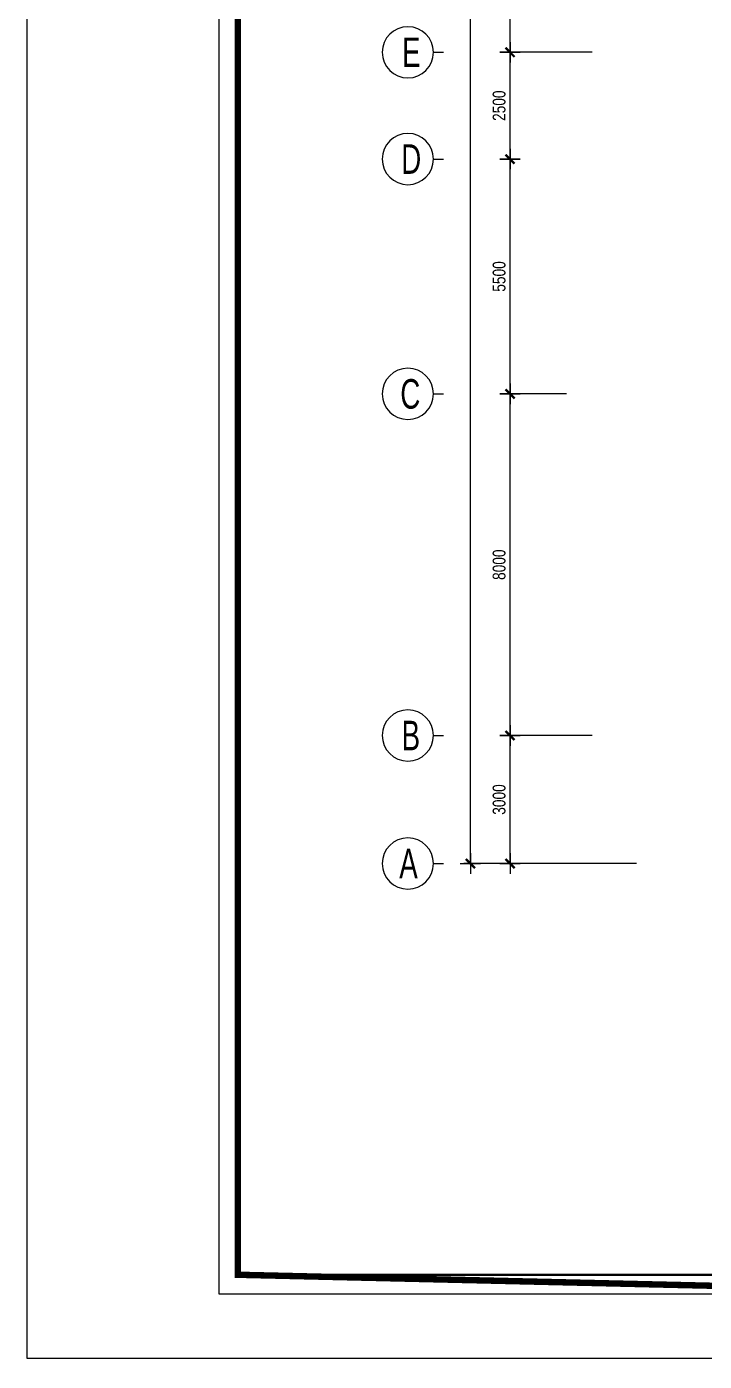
# Model space of a CAD drawing. Header units: metres. Extents: x 352651 to 530851, y -87517 to -24441.
# Drawn here: x 352651 to 368527, y -87517 to -56260 of the extents above; entities that cross this region are included whole.
import ezdxf
from ezdxf.enums import TextEntityAlignment as Align

# ---------------------------------------------------------------- set-up
doc = ezdxf.new("R2010")
doc.units = ezdxf.units.M
doc.header["$LTSCALE"] = 300
doc.header["$MEASUREMENT"] = 0
doc.header["$PDMODE"] = 2
doc.linetypes.add('DASHED2', pattern=[0.375, 0.25, -0.125])
doc.layers.get('0').update_dxf_attribs({"linetype": 'CONTINUOUS'})
doc.layers.get('Defpoints').update_dxf_attribs({"linetype": 'CONTINUOUS'})
for name, color, linetype in [('0-TEXT', 7, 'CONTINUOUS'), ('0-THAY', 7, 'CONTINUOUS'), ('DIM', 1, 'CONTINUOUS'), ('HATCH', 145, 'CONTINUOUS'), ('TEXT', 4, 'CONTINUOUS'), ('THAY', 9, 'CONTINUOUS'), ('TUONG', 7, 'CONTINUOUS')]:
    doc.layers.add(name, color=color, linetype=linetype)
doc.styles.add('CHUKICHTHUOC', font='vnshx.shx', dxfattribs={"width": 0.8, "height": 300, "bigfont": '@extfont2.shx'})
doc.styles.add('CHUTENTRUC', font='VnAvantH.TTF', dxfattribs={"width": 0.8})
doc.dimstyles.new('150', dxfattribs={"dimscale": 150, "dimtxt": 2, "dimasz": 0.1, "dimexe": 1, "dimexo": 0, "dimgap": 0.7, "dimtad": 1, "dimdec": 0, "dimzin": 0, "dimdsep": 46, "dimtxsty": 'CHUKICHTHUOC', "dimblk": 'ARR', "dimcen": 0, "dimdle": 1, "dimclrd": 3, "dimclre": 3, "dimclrt": 3, "dimadec": 0, "dimazin": 0, "dimtfac": 1, "dimtdec": 0, "dimtix": 1, "dimtmove": 2, "dimatfit": 3, "dimldrblk": 'ARR', "dimfxl": 1, "dimtolj": 1, "dimtzin": 0, "dimarcsym": 0})

# ---------------------------------------------------------------- blocks, each defined once
blk = doc.blocks.new('ARR')
at = {"color": 1}
for p, q in [((-16, 0), (16, 0)), ((0, -16), (0, 16))]:
    blk.add_line(p, q, dxfattribs=at)
at = {"color": 3, "const_width": 3.6}
blk.add_lwpolyline([(-7.1, -7.1), (7.1, 7.1)], dxfattribs=at)
blk = doc.blocks.new('*D14')
at = {"layer": 'Defpoints', "color": 0, "ltscale": 1.5, "transparency": 16777216}
for p in [(363975, -72860), (365901, -72860), (365901, -75860)]:
    blk.add_point(p, dxfattribs=at)
at = {"layer": 'DIM', "color": 3, "lineweight": -2, "ltscale": 1.5, "transparency": 16777216}
for p, q in [((365901, -72860), (363825, -72860)), ((363975, -75845), (363975, -72875)), ((365901, -75860), (363825, -75860))]:
    blk.add_line(p, q, dxfattribs=at)
at = {"layer": 'DIM', "color": 3, "lineweight": -2, "ltscale": 1.5, "transparency": 16777216, "xscale": 15, "yscale": 15, "zscale": 15}
for p, rotation in [((363975, -72860), 90), ((363975, -75860), 270)]:
    blk.add_blockref('ARR', p, dxfattribs=dict(at, rotation=rotation))
at = {"layer": 'DIM', "color": 3, "ltscale": 1.5, "transparency": 16777216, "insert": (363720, -74360), "char_height": 300, "attachment_point": 5, "rotation": 90, "style": 'CHUKICHTHUOC'}
blk.add_mtext('\\A1;3000', dxfattribs=at)
blk = doc.blocks.new('*D15')
at = {"layer": 'Defpoints', "color": 0, "ltscale": 1.5, "transparency": 16777216}
for p in [(363975, -64860), (365295, -64860), (365901, -72860)]:
    blk.add_point(p, dxfattribs=at)
at = {"layer": 'DIM', "color": 3, "lineweight": -2, "ltscale": 1.5, "transparency": 16777216}
for p, q in [((365295, -64860), (363825, -64860)), ((363975, -72845), (363975, -64875)), ((365901, -72860), (363825, -72860))]:
    blk.add_line(p, q, dxfattribs=at)
at = {"layer": 'DIM', "color": 3, "lineweight": -2, "ltscale": 1.5, "transparency": 16777216, "xscale": 15, "yscale": 15, "zscale": 15}
for p, rotation in [((363975, -64860), 90), ((363975, -72860), 270)]:
    blk.add_blockref('ARR', p, dxfattribs=dict(at, rotation=rotation))
at = {"layer": 'DIM', "color": 3, "ltscale": 1.5, "transparency": 16777216, "insert": (363720, -68860), "char_height": 300, "attachment_point": 5, "rotation": 90, "style": 'CHUKICHTHUOC'}
blk.add_mtext('\\A1;8000', dxfattribs=at)
blk = doc.blocks.new('*D17')
at = {"layer": 'Defpoints', "color": 0, "ltscale": 1.5, "transparency": 16777216}
for p in [(363045, -34860), (366939, -34860), (366939, -75860)]:
    blk.add_point(p, dxfattribs=at)
at = {"layer": 'DIM', "color": 3, "lineweight": -2, "ltscale": 1.5, "transparency": 16777216}
for p, q in [((366939, -34860), (362895, -34860)), ((363045, -75845), (363045, -34875)), ((366939, -75860), (362895, -75860))]:
    blk.add_line(p, q, dxfattribs=at)
at = {"layer": 'DIM', "color": 3, "lineweight": -2, "ltscale": 1.5, "transparency": 16777216, "xscale": 15, "yscale": 15, "zscale": 15}
for p, rotation in [((363045, -34860), 90), ((363045, -75860), 270)]:
    blk.add_blockref('ARR', p, dxfattribs=dict(at, rotation=rotation))
at = {"layer": 'DIM', "color": 3, "ltscale": 1.5, "transparency": 16777216, "insert": (362608, -46391), "char_height": 300, "attachment_point": 5, "rotation": 90, "style": 'CHUKICHTHUOC'}
blk.add_mtext('\\A1;41000', dxfattribs=at)
blk = doc.blocks.new('*D30')
at = {"layer": 'Defpoints', "color": 0, "ltscale": 1.5, "transparency": 16777216}
for p in [(363975, -54360), (365688, -54360), (365688, -56860)]:
    blk.add_point(p, dxfattribs=at)
at = {"layer": 'DIM', "color": 3, "lineweight": -2, "ltscale": 1.5, "transparency": 16777216}
for p, q in [((365688, -54360), (363825, -54360)), ((363975, -56845), (363975, -54375)), ((365688, -56860), (363825, -56860))]:
    blk.add_line(p, q, dxfattribs=at)
at = {"layer": 'DIM', "color": 3, "lineweight": -2, "ltscale": 1.5, "transparency": 16777216, "xscale": 15, "yscale": 15, "zscale": 15}
for p, rotation in [((363975, -54360), 90), ((363975, -56860), 270)]:
    blk.add_blockref('ARR', p, dxfattribs=dict(at, rotation=rotation))
at = {"layer": 'DIM', "color": 3, "ltscale": 1.5, "transparency": 16777216, "insert": (363720, -55610), "char_height": 300, "attachment_point": 5, "rotation": 90, "style": 'CHUKICHTHUOC'}
blk.add_mtext('\\A1;2500', dxfattribs=at)
blk = doc.blocks.new('*D32')
at = {"layer": 'Defpoints', "color": 0, "ltscale": 1.5, "transparency": 16777216}
for p in [(363939, -59360), (363975, -59360), (365295, -64860)]:
    blk.add_point(p, dxfattribs=at)
at = {"layer": 'DIM', "color": 3, "lineweight": -2, "ltscale": 1.5, "transparency": 16777216}
for p, q in [((363939, -59360), (364125, -59360)), ((363975, -64845), (363975, -59375)), ((365295, -64860), (363825, -64860))]:
    blk.add_line(p, q, dxfattribs=at)
at = {"layer": 'DIM', "color": 3, "lineweight": -2, "ltscale": 1.5, "transparency": 16777216, "xscale": 15, "yscale": 15, "zscale": 15}
for p, rotation in [((363975, -59360), 90), ((363975, -64860), 270)]:
    blk.add_blockref('ARR', p, dxfattribs=dict(at, rotation=rotation))
at = {"layer": 'DIM', "color": 3, "ltscale": 1.5, "transparency": 16777216, "insert": (363720, -62110), "char_height": 300, "attachment_point": 5, "rotation": 90, "style": 'CHUKICHTHUOC'}
blk.add_mtext('\\A1;5500', dxfattribs=at)
blk = doc.blocks.new('*D33')
at = {"layer": 'Defpoints', "color": 0, "ltscale": 1.5, "transparency": 16777216}
for p in [(363975, -56860), (365901, -56860), (363939, -59360)]:
    blk.add_point(p, dxfattribs=at)
at = {"layer": 'DIM', "color": 3, "lineweight": -2, "ltscale": 1.5, "transparency": 16777216}
for p, q in [((365901, -56860), (363825, -56860)), ((363975, -59345), (363975, -56875)), ((363939, -59360), (364125, -59360))]:
    blk.add_line(p, q, dxfattribs=at)
at = {"layer": 'DIM', "color": 3, "lineweight": -2, "ltscale": 1.5, "transparency": 16777216, "xscale": 15, "yscale": 15, "zscale": 15}
for p, rotation in [((363975, -56860), 90), ((363975, -59360), 270)]:
    blk.add_blockref('ARR', p, dxfattribs=dict(at, rotation=rotation))
at = {"layer": 'DIM', "color": 3, "ltscale": 1.5, "transparency": 16777216, "insert": (363720, -58110), "char_height": 300, "attachment_point": 5, "rotation": 90, "style": 'CHUKICHTHUOC'}
blk.add_mtext('\\A1;2500', dxfattribs=at)
blk = doc.blocks.new('TENTRUC')
at = {"layer": '0-THAY'}
blk.add_line((0, -1.4), (0, -0.4), dxfattribs=at)
blk.add_circle((0, -4), 2.6, dxfattribs=at)
at = {"layer": '0-TEXT', "style": 'CHUTENTRUC', "width": 0.7}
blk.add_attdef('E5', text='', height=3, dxfattribs=at).set_placement((0, -4), align=Align.MIDDLE_CENTER)

msp = doc.modelspace()

# ---------------------------------------------------------------- linework, layer by layer
for points, const_width in [([(357600.9, -85490.5), (441750.9, -87440.5), (439800.9, -26390.5), (357600.9, -26390.5)], 150), ([(357600.9, -85490.5), (439800.9, -85490.5), (439800.9, -26390.5), (357600.9, -26390.5)], 51.9)]:
    msp.add_lwpolyline(points, close=True, dxfattribs=dict(const_width=const_width))
at = {"layer": 'Defpoints', "linetype": 'DASHED2'}
msp.add_lwpolyline([(352650.9, -87440.5), (441750.9, -87440.5), (441750.9, -24440.5), (352650.9, -24440.5)], close=True, dxfattribs=at)
msp.add_lwpolyline([(352650.9, -87440.5), (441750.9, -87440.5), (441750.9, -24440.5), (352650.9, -24440.5)], close=True, dxfattribs=at)
at = {"layer": 'HATCH', "linetype": 'ByBlock'}
msp.add_lwpolyline([(357150.9, -85940.5), (440250.9, -85940.5), (440250.9, -25940.5), (357150.9, -25940.5)], close=True, dxfattribs=at)
at = {"layer": 'THAY', "linetype": 'ByBlock'}
msp.add_lwpolyline([(357150.9, -85940.5), (440250.9, -85940.5), (440250.9, -25940.5), (357150.9, -25940.5)], close=True, dxfattribs=at)
at = {"layer": 'TUONG'}
msp.add_lwpolyline([(352650.9, -87440.5), (441750.9, -87440.5), (441750.9, -24440.5), (352650.9, -24440.5)], close=True, dxfattribs=at)

# ---------------------------------------------------------------- block references
at = {"layer": 'TEXT'}
ref = msp.add_blockref('TENTRUC', (362504.8, -56859.6), dxfattribs=dict(at, xscale=-230.7692307692487, yscale=230.7692307692487, zscale=230.7692307692917, rotation=270))
ref.add_attrib('E5', 'e', dxfattribs={"layer": '0-TEXT', "height": 692.3, "style": 'CHUTENTRUC', "width": 0.7}).set_placement((361660.5, -56859.6), align=Align.MIDDLE_CENTER)
ref = msp.add_blockref('TENTRUC', (362504.8, -59359.6), dxfattribs=dict(at, xscale=-230.7692307692487, yscale=230.7692307692487, zscale=230.7692307692917, rotation=270))
ref.add_attrib('E5', 'd', dxfattribs={"layer": '0-TEXT', "height": 692.3, "style": 'CHUTENTRUC', "width": 0.7}).set_placement((361660.5, -59359.6), align=Align.MIDDLE_CENTER)
ref = msp.add_blockref('TENTRUC', (362504.8, -64859.6), dxfattribs=dict(at, xscale=-230.7692307692487, yscale=230.7692307692487, zscale=230.7692307692917, rotation=270))
ref.add_attrib('E5', 'c', dxfattribs={"layer": '0-TEXT', "height": 692.3, "style": 'CHUTENTRUC', "width": 0.7}).set_placement((361638.7, -64859.6), align=Align.MIDDLE_CENTER)
ref = msp.add_blockref('TENTRUC', (362504.8, -72859.6), dxfattribs=dict(at, xscale=-230.7692307692487, yscale=230.7692307692487, zscale=230.7692307692917, rotation=270))
ref.add_attrib('E5', 'b', dxfattribs={"layer": '0-TEXT', "height": 692.3, "style": 'CHUTENTRUC', "width": 0.7}).set_placement((361651.5, -72859.6), align=Align.MIDDLE_CENTER)
ref = msp.add_blockref('TENTRUC', (362504.8, -75859.6), dxfattribs=dict(at, xscale=-230.7692307692487, yscale=230.7692307692487, zscale=230.7692307692917, rotation=270))
ref.add_attrib('E5', 'a', dxfattribs={"layer": '0-TEXT', "height": 692.3, "style": 'CHUTENTRUC', "width": 0.7}).set_placement((361596.4, -75859.6), align=Align.MIDDLE_CENTER)

# ---------------------------------------------------------------- dimensions: what is measured, and where the dimension line sits
at = {"layer": 'DIM'}
dim = msp.add_linear_dim(base=(363045.3, -34859.6), p1=(366939.1, -75859.6), p2=(366939.1, -34859.6), angle=90, dimstyle='150', dxfattribs=at)
dim.commit()
dim.dimension.update_dxf_attribs({"geometry": '*D17', "text_midpoint": (362607.8, -46391.3), "dimtype": 128})
for base, p1, p2, picture, middle in [((363975.4, -54359.6), (365688.3, -56859.6), (365688.3, -54359.6), '*D30', (363720.4, -55609.6)), ((363975.4, -56859.6), (363939.5, -59359.6), (365900.8, -56859.6), '*D33', (363720.4, -58109.6)), ((363975.4, -59359.6), (365295.4, -64859.6), (363939.5, -59359.6), '*D32', (363720.4, -62109.6)), ((363975.4, -64859.6), (365900.8, -72859.6), (365295.4, -64859.6), '*D15', (363720.4, -68859.6)), ((363975.4, -72859.6), (365900.8, -75859.6), (365900.8, -72859.6), '*D14', (363720.4, -74359.6))]:
    dim = msp.add_linear_dim(base=base, p1=p1, p2=p2, angle=90, dimstyle='150', dxfattribs=at)
    dim.commit()
    dim.dimension.update_dxf_attribs({"geometry": picture, "text_midpoint": middle})

doc.saveas('drawing.dxf')
